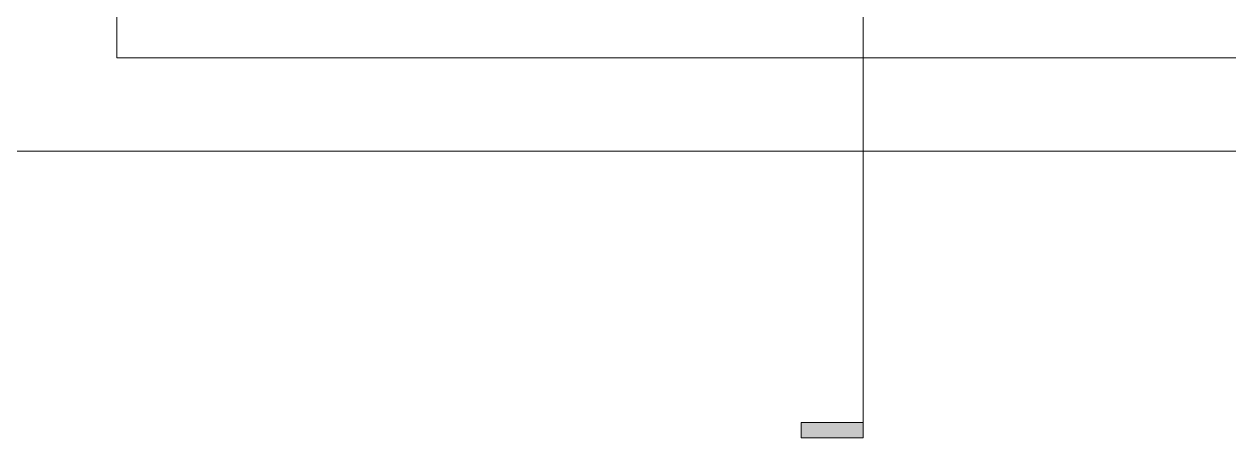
# Model space of a CAD drawing. Header units: inches. Extents: x 21836 to 26424, y -23174 to -20350.
# Drawn here: x 24590 to 25521, y -23174 to -22854 of the extents above; entities that cross this region are included whole.
import ezdxf

# ---------------------------------------------------------------- set-up
doc = ezdxf.new("R2010")
doc.units = ezdxf.units.IN
doc.header["$MEASUREMENT"] = 0
doc.layers.add('A-DETL', color=90, linetype='Continuous', lineweight=9)
doc.layers.add('G-ANNO-SYMB', color=111, linetype='Continuous', lineweight=9)

# ---------------------------------------------------------------- blocks, each defined once
blk = doc.blocks.new('Section - 3_32_ x 3_8_-18514-First Floor Plan')
at = {"layer": 'G-ANNO-SYMB'}
blk.add_hatch(color=256, dxfattribs=at).paths.add_polyline_path([(0, 0.375), (0, 0), (-0.09375, 0), (-0.09375, 0.375)], flags=0)
for p, q in [((0, 0.375), (-0.09375, 0.375)), ((-0.09375, 0.375), (-0.09375, 0)), ((0, 0), (0, 0.375)), ((-0.09375, 0), (0, 0))]:
    blk.add_line(p, q, dxfattribs=at)

msp = doc.modelspace()

# ---------------------------------------------------------------- linework, layer by layer
at = {"layer": 'A-DETL'}
for p, q in [((24661.39, -22880.07), (24661.39, -22773.05)), ((24661.39, -22880.07), (25988.68, -22880.07)), ((26277.87, -22952.07), (21940.44, -22952.07))]:
    msp.add_line(p, q, dxfattribs=at)
at = {"layer": 'G-ANNO-SYMB'}
msp.add_line((25238.09, -20427.1), (25238.09, -23161.87), dxfattribs=at)

# ---------------------------------------------------------------- block references
at = {"layer": 'G-ANNO-SYMB', "xscale": 127.9999999999999, "yscale": 127.9999999999999, "zscale": 127.9999999999999, "rotation": 89.99999999999947}
msp.add_blockref('Section - 3_32_ x 3_8_-18514-First Floor Plan', (25238.09, -23161.87), dxfattribs=at)

doc.saveas('drawing.dxf')
